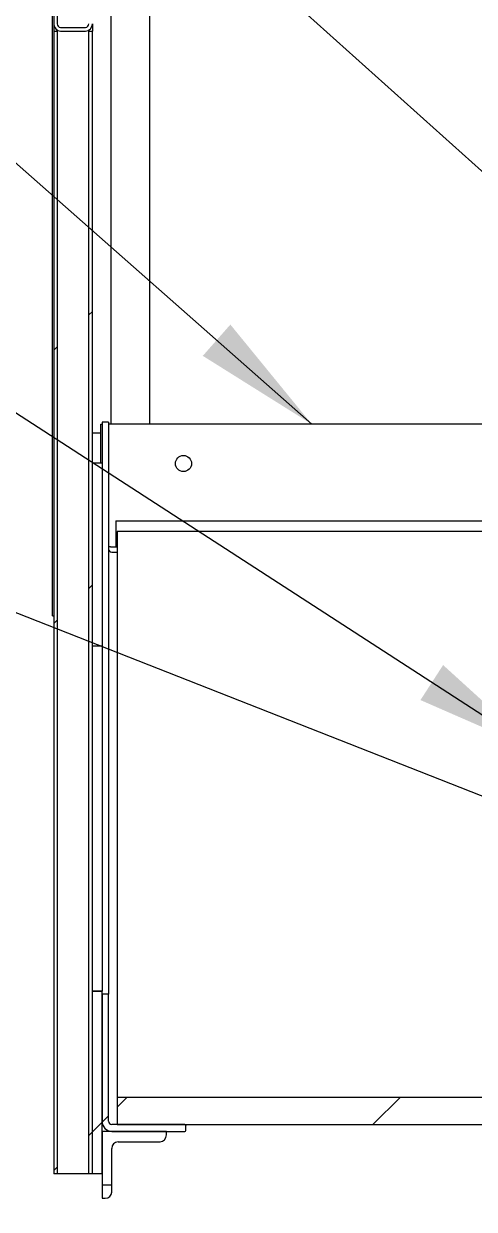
# Model space of a CAD drawing. Header units: millimetres. Extents: x 0 to 55611, y 0 to 32827.
# Drawn here: x 12921 to 13365, y 14158 to 15325 of the extents above; entities that cross this region are included whole.
import ezdxf

# ---------------------------------------------------------------- set-up
doc = ezdxf.new("R2010")
doc.units = ezdxf.units.MM
doc.header["$LTSCALE"] = 10
doc.linetypes.add('SLD-Continua', pattern=[0])
doc.layers.add('STRUC', color=5, linetype='SLD-Continua')
doc.styles.add('1', font='romans.shx', dxfattribs={"height": 125})
doc.dimstyles.new('50', dxfattribs={"dimscale": 0, "dimtxt": 125, "dimasz": 125, "dimexe": 125, "dimexo": 125, "dimgap": 50, "dimtad": 1, "dimdec": 0, "dimlfac": 49.861111, "dimzin": 1, "dimtxsty": '1', "dimcen": 2.5, "dimclrd": 1, "dimclre": 1, "dimadec": 0, "dimazin": 0, "dimtfac": 1, "dimtdec": 0, "dimtmove": 0, "dimatfit": 3, "dimfxl": 1, "dimtzin": 1, "dimarcsym": 0})
pattern_1 = [(45, (-10791.9, -12779.9), (-404.1115, 404.1115), []), (45, (-10522.5, -12779.9), (-404.1115, 404.1115), [])]

msp = doc.modelspace()

# ---------------------------------------------------------------- hatches: boundary and pattern name
at = {"linetype": 'SLD-Continua', "lineweight": 18}
h = msp.add_hatch(dxfattribs=at)
h.set_pattern_fill('ANSI32', scale=60, style=0)
h.set_pattern_definition(pattern_1)
h.paths.add_polyline_path([(12954.2, 14192.5), (12954.2, 15318.2), (12950.8, 15318.2), (12950.8, 14192.5)], flags=0)
h = msp.add_hatch(dxfattribs=at)
h.set_pattern_fill('ANSI32', scale=60, style=0)
h.set_pattern_definition(pattern_1)
h.paths.add_polyline_path([(12985.5, 15318.2), (12985.5, 14192.5), (12988.9, 14192.5), (12988.9, 15318.2)], flags=0)
h = msp.add_hatch(dxfattribs=at)
h.set_pattern_fill('ANSI32', scale=60, style=0)
h.set_pattern_definition(pattern_1)
h.paths.add_polyline_path([(12988.9, 14192.5), (12998.4, 14192.5), (12998.4, 14372.5), (12988.9, 14372.5)], flags=0)
h = msp.add_hatch(dxfattribs=at)
h.set_pattern_fill('ANSI32', scale=60, style=0)
h.set_pattern_definition(pattern_1)
edge = h.paths.add_edge_path(flags=0)
edge.add_line((12998.4, 14369.4), (12998.4, 14244.4))
edge.add_ellipse((13008, 14244.4), major_axis=(0, -10.1), ratio=0.939582, start_angle=270, end_angle=360)
edge.add_line((13008, 14234.2), (13080.2, 14234.2))
edge.add_ellipse((13080.2, 14235.1), major_axis=(0, -0.845), ratio=0.939582, start_angle=360, end_angle=450)
edge.add_line((13081, 14235.1), (13081, 14240.1))
edge.add_ellipse((13080.2, 14240.1), major_axis=(0, -0.845), ratio=0.939582, start_angle=90, end_angle=180)
edge.add_line((13080.2, 14241), (13008, 14241))
edge.add_ellipse((13008, 14244.4), major_axis=(0, -3.38), ratio=0.939582, start_angle=270, end_angle=360, ccw=False)
edge.add_line((13004.8, 14244.4), (13004.8, 14369.4))
edge.add_line((13004.8, 14369.4), (12998.4, 14369.4))
h = msp.add_hatch(dxfattribs=at)
h.set_pattern_fill('ANSI34', scale=60, style=0)
h.set_pattern_definition([(45, (-10791.9, -12779.9), (-808.223, 808.223), []), (45, (-10522.5, -12779.9), (-808.223, 808.223), []), (45, (-10253.1, -12779.9), (-808.223, 808.223), []), (45, (-9983.7, -12779.9), (-808.223, 808.223), [])])
h.paths.add_polyline_path([(13928.4, 14268), (13013.4, 14268), (13013.4, 14241), (13928.4, 14241)], flags=0)

# ---------------------------------------------------------------- linework, layer by layer
at = {"layer": 'STRUC', "linetype": 'SLD-Continua', "lineweight": 25}
for p, q in [((12949.5, 14742.2), (12949.5, 15469.2)), ((13007.1, 15469), (13007.1, 14931)), ((13045.2, 15388.1), (13045.2, 14931)), ((12950.8, 15351.5), (12950.8, 15325.5)), ((12954.2, 15351.5), (12954.2, 15325.5)), ((12950.8, 15325.5), (12950.8, 15318.2)), ((12988.9, 15325.5), (12988.9, 15318.2)), ((12950.8, 15318.2), (12954.2, 15318.2)), ((12950.8, 15318.2), (12950.8, 14192.5)), ((12954.2, 15318.2), (12954.2, 15319.2)), ((12954.2, 15318.2), (12954.2, 14192.5)), ((12957.6, 15321.8), (12982.1, 15321.8)), ((12957.6, 15318.2), (12982.1, 15318.2)), ((12985.5, 15319.2), (12985.5, 15318.2)), ((12985.5, 15318.2), (12988.9, 15318.2)), ((12985.5, 14192.5), (12985.5, 15318.2)), ((12988.9, 14192.5), (12988.9, 15318.2)), ((12997.1, 14931), (12998.4, 14931)), ((12997.1, 14922.2), (12997.1, 14931)), ((13004.8, 14933), (12998.4, 14933)), ((12998.4, 14933), (12998.4, 14372.5)), ((13004.8, 14933), (13004.8, 14369.4)), ((13927.1, 14931), (13004.8, 14931)), ((12997.1, 14922.2), (12988.9, 14922.2)), ((12997.1, 14892.5), (12997.1, 14922.2)), ((12998.4, 14892.5), (12988.9, 14892.5)), ((12998.4, 14892.4), (12988.9, 14892.4)), ((13012.1, 14835.7), (13012.1, 14810.3)), ((13012.1, 14835.7), (13927.1, 14835.7)), ((13928.4, 14825.4), (13013.4, 14825.4)), ((13013.4, 14825.4), (13013.4, 14268)), ((13006.7, 14810.3), (13013.4, 14810.3)), ((13008, 14804.9), (13013.4, 14804.9)), ((12949.5, 14742.2), (12950.8, 14742.2)), ((12998.4, 14712.4), (12988.9, 14712.4)), ((12988.9, 14192.5), (12988.9, 14372.5)), ((12988.9, 14372.5), (12998.4, 14372.5)), ((12998.4, 14372.5), (12988.9, 14372.5)), ((12998.4, 14192.5), (12998.4, 14372.5)), ((12998.4, 14372.5), (12998.4, 14372.5)), ((13004.8, 14369.4), (12998.4, 14369.4)), ((12998.4, 14369.4), (12998.4, 14244.4)), ((13004.8, 14244.4), (13004.8, 14369.4)), ((13013.4, 14268), (13928.4, 14268)), ((13013.4, 14268), (13013.4, 14241)), ((13080.2, 14241), (13008, 14241)), ((13013.4, 14241), (13928.4, 14241)), ((13081, 14241), (13081, 14240.1)), ((13081, 14235.1), (13081, 14240.1)), ((12998.4, 14234.2), (12998.4, 14181.6)), ((13061.9, 14234.2), (12998.4, 14234.2)), ((13008, 14234.2), (13080.2, 14234.2)), ((13061.9, 14230.9), (13061.9, 14234.2)), ((13008, 14181.6), (13008, 14217.3)), ((13014.3, 14224.1), (13055.6, 14224.1)), ((12954.2, 14192.5), (12950.8, 14192.5)), ((12982.1, 14192.5), (12957.6, 14192.5)), ((12988.9, 14192.5), (12985.5, 14192.5)), ((12998.4, 14192.5), (12988.9, 14192.5)), ((12998.4, 14181.6), (13008, 14181.6)), ((12998.4, 14181.6), (12998.4, 14168.4)), ((13008, 14174.4), (13008, 14181.6)), ((12998.4, 14168.4), (13001.6, 14168.4))]:
    msp.add_line(p, q, dxfattribs=at)
at = {"layer": 'STRUC', "linetype": 'SLD-Continua', "lineweight": 25, "flags": 128}
for points in [[(12957.6, 14192.5), (12957, 14192.5), (12956.3, 14192.5), (12955.7, 14192.5), (12955.2, 14192.5), (12954.8, 14192.5), (12954.5, 14192.5), (12954.3, 14192.5), (12954.2, 14192.5)], [(12985.5, 14192.5), (12985.4, 14192.5), (12985.2, 14192.5), (12984.9, 14192.5), (12984.5, 14192.5), (12984, 14192.5), (12983.4, 14192.5), (12982.7, 14192.5), (12982.1, 14192.5)]]:
    msp.add_lwpolyline(points, dxfattribs=at)
at = {"layer": 'STRUC', "linetype": 'SLD-Continua', "lineweight": 25}
msp.add_circle((13078.7, 14892.2), 7.94, dxfattribs=at)
for centre, radius, start, end in [((13006.7, 14813.5), 3.18, 233.5575, 270), ((13007.9, 14808), 3.08, 181.8398, 271.7286), ((13001.8, 14174.6), 6.17, 268.2714, 358.1602)]:
    msp.add_arc(centre, radius, start, end, dxfattribs=at)
for centre, major_axis, start_param, end_param in [((12957.6, 15325.5), (0, -7.27), 4.712389, 6.283185), ((12957.6, 15325.5), (0, -3.64), 4.712389, 6.283185), ((12982.1, 15325.5), (0, -7.27), 0, 1.570796), ((12982.1, 15325.5), (0, -3.64), 0, 1.570796), ((13008, 14244.4), (0, -10.1), 4.712389, 6.283185), ((13008, 14244.4), (0, -3.38), 4.712389, 6.283185), ((13080.2, 14240.1), (0, -0.845), 1.570796, 3.141593), ((13055.6, 14230.9), (0, 6.76), 3.141593, 4.712389), ((13080.2, 14235.1), (0, -0.845), 0, 1.570796), ((13014.3, 14217.3), (0, 6.76), 0, 1.570796)]:
    msp.add_ellipse(centre, major_axis=major_axis, ratio=0.939582, start_param=start_param, end_param=end_param, dxfattribs=at)

# ---------------------------------------------------------------- leaders
for points in [[(14056.3, 14566.9), (12274.3, 16166)], [(13205.1, 14931), (12199.8, 15817.6)], [(13428.4, 14608.5), (12158.3, 15431)], [(13529.6, 14502.9), (12130.7, 15053.3)], [(13517.9, 14167.2), (12297.1, 13991.9)]]:
    msp.add_leader(points, dimstyle='50', override={"dimscale": 1, "dimlfac": 1})

doc.saveas('drawing.dxf')
